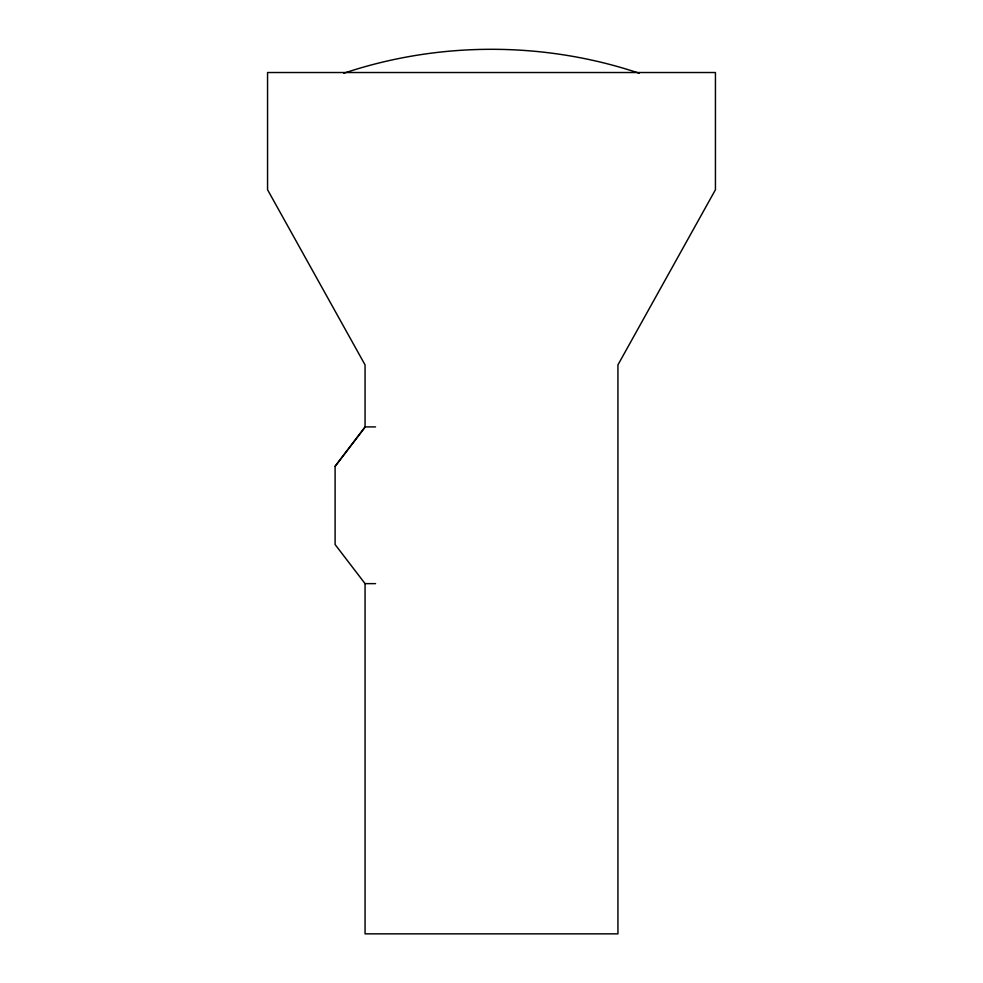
<?xml version="1.0" encoding="UTF-8"?>
<svg xmlns="http://www.w3.org/2000/svg" width="983" height="983" viewBox="0 0 983 983"><rect width="100%" height="100%" fill="white"/><g stroke="black" fill="none" stroke-linecap="round" stroke-linejoin="round"><path stroke-width="1.47" d="M335.105 466.335L365.062 427.236L365.062 364.902L267.56 189.744L267.56 72.521L715.44 72.521L715.44 189.744L617.938 364.902L617.938 933.85L365.062 933.85L365.062 583.632L335.105 544.533L335.105 466.335L365.062 426.905L375.555 426.905M343.804 73.234C438.774 41.323 544.226 41.323 639.196 73.234M365.062 583.632L375.555 583.632"/></g></svg>
